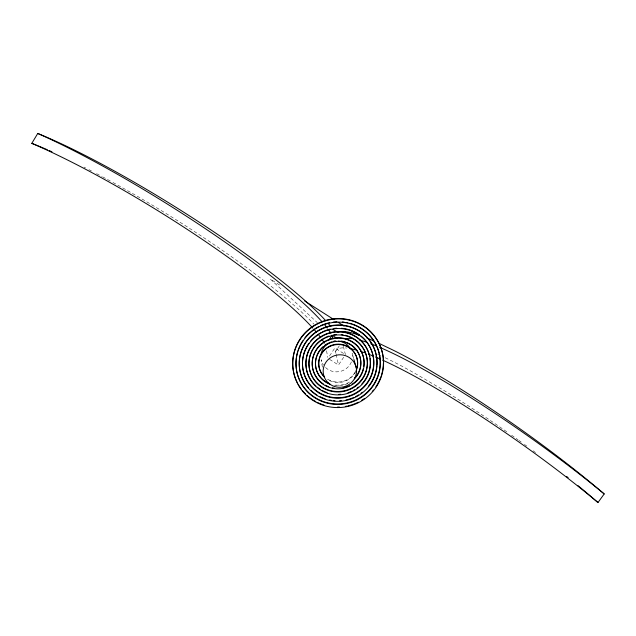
<?xml version="1.0" encoding="UTF-8"?>
<svg xmlns="http://www.w3.org/2000/svg" width="636" height="636" viewBox="0 0 636 636"><rect width="100%" height="100%" fill="white"/><g stroke="black" fill="none" stroke-linecap="round" stroke-linejoin="round"><path stroke-width="0.48" stroke-dasharray="3.18 2.39" d="M329.535 355.953L334.87 347.956L343.806 353.608M335.967 353.409L335.546 351.477L339.385 345.722M329.559 359.38L338.495 365.008L344.895 355.429M377.784 354.308L381.33 355.993M279.554 284.984L270.34 279.117L317.404 322.706M353.664 358.609L352.145 353.203A15.813 15.407 -12.3 0 1 352.439 357.217M343.305 346.262L345.428 354.634M336.174 354.379L338.495 365.008M326.554 350.802L327.763 357.408M322.373 367.171L321.22 359.785A15.813 15.407 -12.3 0 0 323.406 364.953M351.374 361.932A15.813 15.407 -12.3 0 1 324.909 366.861M347.924 383.429A22.737 22.141 -12.3 0 1 337.382 385.662M336.404 385.615A22.737 22.141 -12.3 0 1 334.457 385.4M355.921 371.233A19.493 18.977 -12.3 0 1 327.254 379.342M349.554 382.053A22.705 22.101 -12.3 0 1 334.361 384.931M355.023 372.267A19.462 18.945 -12.3 0 1 327.174 378.881M335.546 351.477A203.17 30.655 35.2 0 1 346.739 348.059M506.741 431.788A196.619 29.32 35.1 0 0 441.082 388.731L428.338 381.25A141.144 20.408 34.8 0 0 384.685 357.527M511.598 435.207A196.619 29.32 35.1 0 1 518.046 439.802M518.849 440.374A196.619 29.32 35.1 0 1 521.242 442.1M524.422 444.405A196.619 29.32 35.1 0 1 526.807 446.138M533.151 450.797A196.619 29.32 35.1 0 1 535.528 452.562M83.936 167.093A206.74 32.444 32.1 0 1 85.598 167.944M88.945 169.661A206.74 32.444 32.1 0 1 91.473 170.973M96.577 173.644A206.74 32.444 32.1 0 1 101.728 176.379M102.587 176.84A206.74 32.444 32.1 0 1 112.087 181.991M112.946 182.468A206.74 32.444 32.1 0 1 314.12 324.296"/><path stroke-width="0.95" d="M312.848 328.112A214.197 34.177 32 0 0 31.8 143.346L37.755 133.457A207.074 30.369 32.2 0 1 325.863 320.862M328.812 340.196L332.095 335.252L337.112 338.432M382.657 360.151A203.17 30.655 35.2 0 1 597.975 502.543L604.2 493.949A196.914 27.435 35 0 0 446.798 380.408L434.07 372.879A141.351 19.088 34.7 0 0 387.189 347.312L378.364 343.019M304.684 300.987L334.003 319.654M338.185 322.325L344.052 326.053M350.754 330.322L359.125 335.657M332.898 329.305L337.756 332.39M353.918 359.507L356.2 367.616A16.703 16.234 -12.3 0 1 334.56 386.521A16.703 16.234 -12.3 0 1 328.804 358.99A16.703 16.234 -12.3 0 1 356.2 367.616M332.095 335.252L332.89 338.877M37.755 133.457A214.547 31.991 32.1 0 1 322.174 321.919M324.694 324.861A214.547 31.991 32.1 0 1 327.262 328.057M328.955 330.346A214.547 31.991 32.1 0 1 330.895 333.232M328.478 323.811A207.074 30.369 32.2 0 1 330.823 326.634M345.221 338.901A203.48 28.684 35.1 0 1 353.616 338.765M359.745 340.109A203.48 28.684 35.1 0 1 366.821 342.303M370.716 343.71A203.48 28.684 35.1 0 1 376.226 345.873M379.613 347.296A203.48 28.684 35.1 0 1 604.2 493.949M338.376 332.103A196.914 27.435 35 0 1 359.094 335.124M366.9 338.026A196.914 27.435 35 0 1 373.594 340.832M320.973 354.968A15.813 15.407 -12.3 0 1 328.844 343.138M333.471 341.373A15.813 15.407 -12.3 0 1 335.108 341.119M338.416 341.095A15.813 15.407 -12.3 0 1 349.983 348.011M330.633 384.478A22.737 22.141 -12.3 0 1 318.143 353.346A22.737 22.141 -12.3 0 1 351.676 345.507A22.737 22.141 -12.3 0 1 354.339 378.937M324.63 377.275A19.493 18.977 -12.3 0 1 322.81 352.074A19.493 18.977 -12.3 0 1 348.282 347.153A19.493 18.977 -12.3 0 1 355.921 371.233M297.696 383.429A45.402 44.21 -12.3 0 1 326.952 320.011A45.402 44.21 -12.3 0 1 383.405 361.375M383.397 363.299A45.402 44.21 -12.3 0 1 381.314 375.63M381.012 376.536A45.402 44.21 -12.3 0 1 375.82 386.911M373.507 390.035A45.402 44.21 -12.3 0 1 372.235 391.53M364.237 398.661A45.402 44.21 -12.3 0 1 361.765 400.283M358.346 402.175A45.402 44.21 -12.3 0 1 348.194 405.84M347.248 406.046A45.402 44.21 -12.3 0 1 345.332 406.412M339.449 407.032A45.402 44.21 -12.3 0 1 337.485 407.072M323.986 405.037A45.402 44.21 -12.3 0 1 317.626 402.54M315.885 401.65A45.402 44.21 -12.3 0 1 307.164 395.536M305.749 394.209A45.402 44.21 -12.3 0 1 302.505 390.663M301.305 389.137A45.402 44.21 -12.3 0 1 298.157 384.271M352.32 324.026A42.159 41.054 -12.3 0 1 377.959 375.606A42.159 41.054 -12.3 0 1 325.298 402.159A42.159 41.054 -12.3 0 1 297.712 351.557M298.006 350.627A42.159 41.054 -12.3 0 1 302.76 340.848M304.898 337.891A42.159 41.054 -12.3 0 1 309.947 332.564M310.638 331.968A42.159 41.054 -12.3 0 1 319.089 326.371M320.743 325.584A42.159 41.054 -12.3 0 1 329.543 322.698M333.185 322.086A42.159 41.054 -12.3 0 1 336.897 321.784M342.422 321.927A42.159 41.054 -12.3 0 1 344.259 322.134M346.095 322.42A42.159 41.054 -12.3 0 1 347.908 322.786M349.697 323.223A42.159 41.054 -12.3 0 1 351.454 323.74M308.54 387.88A38.915 37.89 -12.3 0 1 325.791 327.039A38.915 37.89 -12.3 0 1 376.87 364.921M376.79 365.907A38.915 37.89 -12.3 0 1 368.284 386.45M362.433 392.205A38.915 37.89 -12.3 0 1 360.97 393.31M358.672 394.853A38.915 37.89 -12.3 0 1 355.476 396.633M353.823 397.413A38.915 37.89 -12.3 0 1 345.952 399.965M341.413 400.656A38.915 37.89 -12.3 0 1 339.568 400.791M334.997 400.752A38.915 37.89 -12.3 0 1 333.169 400.585M331.34 400.33A38.915 37.89 -12.3 0 1 329.528 399.996M325.131 398.812A38.915 37.89 -12.3 0 1 320.059 396.705M316.887 394.932A38.915 37.89 -12.3 0 1 311.123 390.52M361.033 336.086A35.672 34.734 -12.3 0 1 366.01 384.239A35.672 34.734 -12.3 0 1 316.784 391.045A35.672 34.734 -12.3 0 1 308.913 343.289M310.622 341.079A35.672 34.734 -12.3 0 1 321.474 332.358M322.301 331.936A35.672 34.734 -12.3 0 1 330.259 329.098M333.948 328.446A35.672 34.734 -12.3 0 1 336.77 328.2M341.437 328.279A35.672 34.734 -12.3 0 1 347.9 329.4M348.79 329.655A35.672 34.734 -12.3 0 1 359.563 334.957M370.025 358.513A32.237 31.387 -12.3 0 1 364.778 380.288M364.245 381.036A32.237 31.387 -12.3 0 1 361.892 383.898M358.521 387.054A32.237 31.387 -12.3 0 1 357.042 388.183M354.705 389.725A32.237 31.387 -12.3 0 1 353.083 390.631M351.422 391.442A32.237 31.387 -12.3 0 1 347.94 392.794M340.65 394.28A32.237 31.387 -12.3 0 1 338.781 394.392M326.92 392.571A32.237 31.387 -12.3 0 1 321.856 390.289M320.282 389.351A32.237 31.387 -12.3 0 1 317.3 387.197M315.901 385.988A32.237 31.387 -12.3 0 1 322.667 335.562A32.237 31.387 -12.3 0 1 369.723 356.724M353.799 338.813A29.232 28.461 -12.3 0 1 362.933 377.728A29.232 28.461 -12.3 0 1 323.072 387.602A29.232 28.461 -12.3 0 1 312.88 348.941M313.373 348.138A29.232 28.461 -12.3 0 1 324.495 337.947M325.346 337.517A29.232 28.461 -12.3 0 1 328.915 336.062M333.566 334.91A29.232 28.461 -12.3 0 1 336.444 334.584M341.222 334.647A29.232 28.461 -12.3 0 1 343.13 334.886M345.014 335.252A29.232 28.461 -12.3 0 1 352.988 338.336M323.645 384.2A25.957 25.273 -12.3 0 1 314.709 352.408A25.957 25.273 -12.3 0 1 345.714 338.765A25.957 25.273 -12.3 0 1 363.744 366.559M363.387 368.427A25.957 25.273 -12.3 0 1 359.531 377.061M358.974 377.832A25.957 25.273 -12.3 0 1 351.939 384.295M349.41 385.694A25.957 25.273 -12.3 0 1 343.011 387.833M334.377 388.119A25.957 25.273 -12.3 0 1 332.469 387.801M328.78 386.752A25.957 25.273 -12.3 0 1 325.282 385.17M346.7 342.486A22.705 22.101 -12.3 0 1 354.896 377.768M328.725 383.309A22.705 22.101 -12.3 0 1 316.736 355.937M317.078 355.031A22.705 22.101 -12.3 0 1 323.398 346.397M324.956 345.189A22.705 22.101 -12.3 0 1 328.383 343.186M329.281 342.78A22.705 22.101 -12.3 0 1 332.103 341.794M334.035 341.341A22.705 22.101 -12.3 0 1 335.999 341.055M340.952 341.079A22.705 22.101 -12.3 0 1 345.777 342.152M324.559 376.822A19.462 18.945 -12.3 0 1 322.404 352.098A19.462 18.945 -12.3 0 1 347.192 346.215A19.462 18.945 -12.3 0 1 356.43 369.246M314.669 330.163A214.197 34.177 32 0 1 316.386 332.167M318.962 335.331A214.197 34.177 32 0 1 320.814 337.772M322.476 340.109A214.197 34.177 32 0 1 324.36 343.066M31.8 143.346A206.74 32.444 32.1 0 1 47.382 149.778M49.203 150.573A206.74 32.444 32.1 0 1 51.945 151.781M349.768 348.512A203.17 30.655 35.2 0 1 357.011 350.269M360.715 351.406A203.17 30.655 35.2 0 1 364.651 352.757M368.538 354.204A203.17 30.655 35.2 0 1 373.602 356.216M375.351 356.947A203.17 30.655 35.2 0 1 379.867 358.903M566.612 476.443A196.619 29.32 35.1 0 1 568.131 477.66M577.941 485.602A196.619 29.32 35.1 0 1 597.975 502.543M323.533 405.37A45.482 44.282 -12.3 0 0 382.713 354.133A45.482 44.282 -12.3 0 0 308.221 330.219A45.482 44.282 -12.3 0 0 323.533 405.37M324.606 402.413A42.23 41.117 -12.3 0 0 379.533 354.809A42.23 41.117 -12.3 0 0 310.352 332.644A42.23 41.117 -12.3 0 0 324.606 402.413M325.68 399.456A38.979 37.953 -12.3 0 0 376.361 355.484A38.979 37.953 -12.3 0 0 312.483 335.061A38.979 37.953 -12.3 0 0 325.68 399.456M318.922 392.905A35.735 34.789 -12.3 0 0 373.841 364.603A35.735 34.789 -12.3 0 0 321.792 332.612A35.735 34.789 -12.3 0 0 318.922 392.905M327.604 393.263A32.293 31.434 -12.3 0 0 369.874 357.154A32.293 31.434 -12.3 0 0 317.102 339.831A32.293 31.434 -12.3 0 0 327.604 393.263M322.444 387.658A29.28 28.501 -12.3 0 0 367.409 364.42A29.28 28.501 -12.3 0 0 324.742 338.257A29.28 28.501 -12.3 0 0 322.444 387.658M329.591 387.483A26.004 25.313 -12.3 0 0 363.728 358.521A26.004 25.313 -12.3 0 0 321.299 344.426A26.004 25.313 -12.3 0 0 329.591 387.483"/></g></svg>
